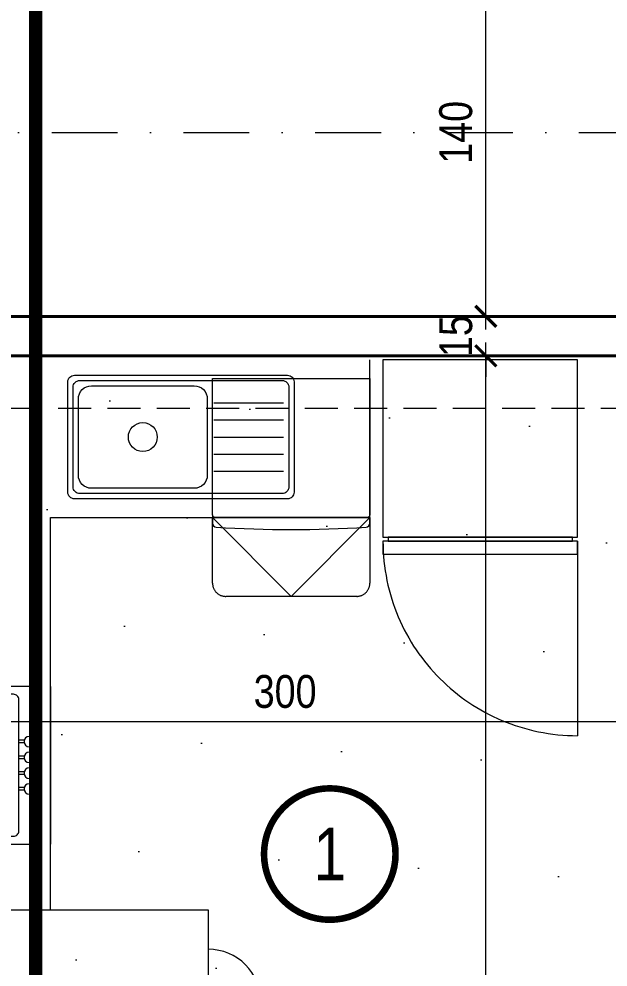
# Model space of a CAD drawing. Header units: centimetres. Extents: x 6300 to 11550, y 0 to 5300.
# Drawn here: x 7783.9 to 8007.9, y 1838.9 to 2199.5 of the extents above; entities that cross this region are included whole.
import ezdxf
from ezdxf.enums import TextEntityAlignment as Align
from ezdxf.xclip import XClip

# ---------------------------------------------------------------- set-up
doc = ezdxf.new("R2010")
doc.units = ezdxf.units.CM
doc.header["$LTSCALE"] = 100
doc.header["$XCLIPFRAME"] = 0
for name, pattern in [('D BLOK_AKS_NK$0$DASHDOT2', [0.5, 0.25, -0.125, 0, -0.125]), ('D BLOK_KESİT ÇİZGİSİ$0$DASHDOT', [1, 0.5, -0.25, 0, -0.25]), ('D BLOK_STA_NK$0$HIDDEN2', [0.1875, 0.125, -0.0625]), ('xref_1+1_A2_PLAN$0$( Hidden )', [0.375, 0.25, -0.125]), ('xref_1+1_A2_PLAN$0$ACAD_ISO03W100', [30, 12, -18])]:
    doc.linetypes.add(name, pattern=pattern)
for name, color, linetype, lineweight in [('D BLOK_AKS_NK$0$MYD - AKS', 8, 'D BLOK_AKS_NK$0$DASHDOT2', 15), ('D BLOK_KESİT ÇİZGİSİ$0$MYD - TEXT-KESIT', 3, 'D BLOK_KESİT ÇİZGİSİ$0$DASHDOT', 18), ('D BLOK_STA_NK$0$MYD - IZ-1', 8, 'D BLOK_STA_NK$0$HIDDEN2', 20), ('D BLOK_ZK$0$MYD - BAGIMSIZ BOLUM', 10, 'Continuous', 18), ('D BLOK_ZK$0$MYD - DIM-IC', 10, 'Continuous', 20), ('xref_1+1_A2_PLAN$0$MYD - DUVAR', 4, 'Continuous', 40), ('xref_1+1_A2_PLAN$0$SAA_TEFRİS', 254, 'Continuous', 5)]:
    doc.layers.add(name, color=color, linetype=linetype, lineweight=lineweight)
for name, color, linetype, lineweight, plot in [('D BLOK_ZK$0$MYD - ALAN-NET', 30, 'Continuous', 9, False), ('xref_1+1_A2_PLAN$0$MYD - ALAN-BRUT', 190, 'Continuous', 9, False), ('xref_1+1_A2_TEXT$0$MYD - ALAN-BRUT', 190, 'Continuous', 9, False), ('xref_1+1_A2_TEXT$0$MYD - ALAN-NET', 30, 'Continuous', 9, False)]:
    doc.layers.add(name, color=color, linetype=linetype, lineweight=lineweight, plot=plot)
doc.styles.add('D BLOK_KESİT ÇİZGİSİ$0$MYD_4.00mm', font='ARIALN.TTF', dxfattribs={"height": 40})
doc.styles.add('D BLOK_ZK$0$MYD_1.25mm', font='ARIALN.TTF', dxfattribs={"height": 12.5})
doc.styles.add('D BLOK_ZK$0$MYD_4.00mm_B', font='arial.ttf', dxfattribs={"width": 0.8, "height": 40})
doc.dimstyles.new('D BLOK_ZK$0$MYD_DIM050', dxfattribs={"dimscale": 0, "dimtxt": 12.5, "dimasz": 8, "dimexe": 5, "dimexo": 0, "dimgap": 5, "dimtad": 1, "dimdec": 1, "dimrnd": 0.5, "dimzin": 12, "dimdsep": 46, "dimtxsty": 'D BLOK_ZK$0$MYD_1.25mm', "dimblk": 'D BLOK_ZK$0$_ARCHTICK', "dimcen": 0.09, "dimdle": 5, "dimclrd": 256, "dimclre": 256, "dimclrt": 256, "dimadec": 0, "dimazin": 0, "dimtfac": 1, "dimtdec": 1, "dimtix": 1, "dimtofl": 0, "dimtmove": 2, "dimatfit": 1, "dimldrblk": 'D BLOK_ZK$0$_ARCHTICK', "dimfxl": 30, "dimfxlon": 1, "dimtolj": 1, "dimtzin": 0, "dimlwd": -1, "dimlwe": -1, "dimarcsym": 0})

# ---------------------------------------------------------------- blocks, each defined once
blk = doc.blocks.new('xref_1+1_A2_TEXT')
at = {"layer": 'xref_1+1_A2_TEXT$0$MYD - ALAN-NET'}
h = blk.add_hatch(dxfattribs=at)
h.set_pattern_fill('DOTS', color=1, scale=30, angle=60)
h.set_pattern_definition([(60, (-1963.646, 10066.606), (-29.3382, 44.43473), [0, -47.625])])
h.paths.add_polyline_path([(863.9, 898.03), (863.9, 598.03), (843.9, 598.03), (843.9, 568.03), (553.9, 568.03), (553.9, 898.03)])
h.paths.add_polyline_path([(673.9, 1138.03), (543.9, 1138.03), (543.9, 908.03), (673.9, 908.03)])
h.paths.add_polyline_path([(683.9, 1138.03), (788.9, 1138.03), (788.9, 1053.03), (863.9, 1053.03), (863.9, 908.03), (758.9, 908.03), (758.9, 913.03), (683.9, 913.03)])
h.paths.add_polyline_path([(543.9, 1138.03), (288.9, 1138.03), (288.9, 1068.03), (243.9, 1068.03), (243.9, 593.03), (268.9, 593.03), (268.9, 568.03), (543.9, 568.03)])
h.paths.add_polyline_path([(548.9, 553.03), (308.9, 553.03), (308.9, 478.03), (548.9, 478.03)])
at = {"layer": 'xref_1+1_A2_TEXT$0$MYD - ALAN-BRUT'}
blk.add_lwpolyline([(231.4, 1078.03), (278.9, 1078.03), (278.9, 1153.03), (798.9, 1153.03), (798.9, 1063.03), (876.4, 1063.03), (876.4, 553.03), (553.9, 553.03), (553.9, 473.03), (303.9, 473.03), (303.9, 553.03), (231.4, 553.03)], close=True, dxfattribs=at)
at = {"layer": 'xref_1+1_A2_TEXT$0$MYD - ALAN-NET'}
blk.add_lwpolyline([(543.9, 1138.03), (288.9, 1138.03), (288.9, 1068.03), (243.9, 1068.03), (243.9, 593.03), (268.9, 593.03), (268.9, 568.03), (543.9, 568.03)], close=True, dxfattribs=at)
blk = doc.blocks.new('xref_1+1_A2_PLAN$0$OCAK 60X60')
for points in [[(60, 0), (0, 0)], [(20.5, -9.94), (20.5, -12)], [(21.5, -9.94), (21.5, -12)], [(26.5, -9.94), (26.5, -12)], [(27.5, -9.94), (27.5, -12)], [(32.5, -9.94), (32.5, -12)], [(33.5, -9.94), (33.5, -12)], [(38.5, -9.94), (38.5, -12)], [(39.5, -9.94), (39.5, -12)], [(0, -60), (60, -60)]]:
    blk.add_lwpolyline(points)
for points in [[(60, -54, -0.414214), (57, -57), (3, -57, -0.414214), (0, -54), (0, -7, -0.414214), (3, -4), (57, -4, -0.414214), (60, -7)], [(55, -54), (5, -54, -0.414214), (3, -52), (3, -14, -0.414214), (5, -12), (55, -12, -0.414214), (57, -14), (57, -52, -0.414214)]]:
    blk.add_lwpolyline(points, format="xyb", close=True)
for centre, radius in [((21, -8), 2), ((27, -8), 2), ((33, -8), 2), ((39, -8), 2), ((16.7, -22.89), 6), ((42.7, -23.45), 7), ((16.7, -22.89), 3), ((42.7, -23.45), 4), ((16.5, -43.5), 8), ((16.5, -43.5), 5), ((43.3, -43.11), 6), ((43.3, -43.11), 3)]:
    blk.add_circle(centre, radius)
blk = doc.blocks.new('*U459')
for points in [[(40.5, 0), (-40.5, 0, -0.414214), (-43, 2.5), (-43, 44.5, -0.414214), (-40.5, 47), (40.5, 47, -0.414214), (43, 44.5), (43, 2.5, -0.414214)], [(38.5, 2), (-38.5, 2, -0.414214), (-41, 4.5), (-41, 42.5, -0.414214), (-38.5, 45), (38.5, 45, -0.414214), (41, 42.5), (41, 4.5, -0.414214)], [(5, 4), (-34, 4, -0.414214), (-39, 9), (-39, 38, -0.414214), (-34, 43), (5, 43, -0.414214), (10, 38), (10, 9, -0.414214)]]:
    blk.add_lwpolyline(points, format="xyb", close=True)
for points in [[(12.5, 36.5), (39, 36.5)], [(12.5, 30), (39, 30)], [(12.5, 23.5), (39, 23.5)], [(12.5, 17), (39, 17)], [(12.5, 10.5), (39, 10.5)]]:
    blk.add_lwpolyline(points)
blk.add_circle((-14.5, 23.5), 5.5)
blk = doc.blocks.new('xref_1+1_A2_PLAN$0$Bosch_300_Series_Dishwasher_24_Stainless_steel_Top1')
blk.add_lwpolyline([(0, 0), (59.8, 0), (59.8, -51.9, -0.414214), (58.8, -52.9), (1, -52.9, -0.414214), (0, -51.9)], format="xyb", close=True)
blk.add_lwpolyline([(0, -51.9), (0, -55.09, 0.395671), (1.4, -56.59, 0.031871), (58.4, -56.59, 0.395671), (59.8, -55.09), (59.8, -51.9)], format="xyb")
at = {"linetype": 'xref_1+1_A2_PLAN$0$( Hidden )', "ltscale": 10}
blk.add_lwpolyline([(59.8, -52.9), (59.8, -77.9, -0.414214), (54.8, -82.9), (5, -82.9, -0.414214), (0, -77.9), (0, -52.9)], format="xyb", dxfattribs=at)
blk.add_lwpolyline([(59.8, -52.9), (29.9, -82.9), (0, -52.9)], dxfattribs=at)
blk = doc.blocks.new('*U458')
for points in [[(-74, -67.5), (0, -67.5), (0, 0), (-74, 0)], [(-72, -69), (-2, -69), (-2, -67.5), (-72, -67.5)], [(-74, -74), (0, -74), (0, -69), (-74, -69)]]:
    blk.add_lwpolyline(points, close=True)
at = {"linetype": 'xref_1+1_A2_PLAN$0$ACAD_ISO03W100', "ltscale": 0.3}
blk.add_lwpolyline([(0, -69), (0, -143)], dxfattribs=at)
blk.add_arc((0, -69), 74, 180, 270, dxfattribs=at)
blk = doc.blocks.new('xref_1+1_A2_PLAN$0$A$Ca6f6c93e')
at = {"layer": 'xref_1+1_A2_PLAN$0$SAA_TEFRİS'}
blk.add_lwpolyline([(-309.25, 454.25), (-249.25, 454.25), (-249.25, 603.5), (-127.81, 603.5), (-127.81, 663.5)], dxfattribs=at)
blk.add_lwpolyline([(-189.25, 454.25), (-189.25, 384.25), (-309.25, 384.25), (-309.25, 454.25)], close=True, dxfattribs=at)
blk.add_arc((-189.25, 419.25), 20, 270, 90, dxfattribs=at)
for name, p in [('*U458', (-48.81, 663.5)), ('*U459', (-199.61, 610.6)), ('xref_1+1_A2_PLAN$0$Bosch_300_Series_Dishwasher_24_Stainless_steel_Top1', (-187.61, 656.4))]:
    blk.add_blockref(name, p, dxfattribs=at)
at = {"layer": 'xref_1+1_A2_PLAN$0$SAA_TEFRİS', "xscale": -1, "rotation": 270}
blk.add_blockref('xref_1+1_A2_PLAN$0$OCAK 60X60', (-249.25, 479.25), dxfattribs=at)
blk = doc.blocks.new('xref_1+1_A2_PLAN')
at = {"layer": 'xref_1+1_A2_PLAN$0$MYD - ALAN-BRUT'}
blk.add_lwpolyline([(263.59, 1041.39), (933.59, 1041.39), (933.59, 441.39), (598.59, 441.39), (598.59, 361.39), (348.59, 361.39), (348.59, 441.39), (263.59, 441.39)], close=True, dxfattribs=at)
at = {"layer": 'xref_1+1_A2_PLAN$0$MYD - DUVAR'}
for points in [[(908.59, 1041.39), (933.59, 1041.39), (933.59, 441.39), (263.59, 441.39), (263.59, 1041.39), (843.59, 1041.39), (843.59, 1011.39), (908.59, 1011.39)], [(718.59, 1026.39), (333.59, 1026.39), (333.59, 956.39), (288.59, 956.39), (288.59, 456.39), (588.59, 456.39), (588.59, 796.39), (718.59, 796.39)]]:
    blk.add_lwpolyline(points, close=True, dxfattribs=at)
blk.add_blockref('xref_1+1_A2_PLAN$0$A$Ca6f6c93e', (598.59, 361.39))
blk = doc.blocks.new('D BLOK_STA_NK')
at = {"layer": 'D BLOK_STA_NK$0$MYD - IZ-1', "color": 215, "true_color": 0xa953a0}
blk.add_lwpolyline([(1455.11, 2086.42), (2055.11, 2086.42), (2055.11, 2051.42), (1455.11, 2051.42)], close=True, dxfattribs=at)
blk = doc.blocks.new('D BLOK_AKS_NK')
at = {"layer": 'D BLOK_AKS_NK$0$MYD - AKS'}
for points in [[(193.78, 2156.42), (4534.65, 2156.42)], [(193.78, 2086.42), (4534.65, 2086.42)]]:
    blk.add_lwpolyline(points, dxfattribs=at)
blk = doc.blocks.new('*U560')
at = {"layer": 'D BLOK_KESİT ÇİZGİSİ$0$MYD - TEXT-KESIT', "ltscale": 0.4, "const_width": 5}
blk.add_lwpolyline([(0, -2232.97), (0, -2142.97), (70, -2073.12), (0, -2002.97), (0, -330), (70, -260), (0, -190), (0, -100)], dxfattribs=at)
at = {"layer": 'D BLOK_KESİT ÇİZGİSİ$0$MYD - TEXT-KESIT', "color": 3, "style": 'D BLOK_KESİT ÇİZGİSİ$0$MYD_4.00mm'}
for tag, p in [('KESIT_ADI', (0, -50)), ('KESIT_ADI2', (0, -2282.97))]:
    blk.add_attdef(tag, text='', height=40, dxfattribs=at).set_placement(p, align=Align.MIDDLE_CENTER)
blk = doc.blocks.new('D BLOK_KESİT ÇİZGİSİ')
blk.add_blockref('*U560', (1490.26, 3349.62))
blk = doc.blocks.new('D BLOK_ZK$0$TAG_BBOLUM')
at = {"layer": 'D BLOK_ZK$0$MYD - BAGIMSIZ BOLUM', "const_width": 5}
blk.add_lwpolyline([(0, 50, -1), (0, -50, -1)], format="xyb", close=True, dxfattribs=at)
at = {"layer": 'D BLOK_ZK$0$MYD - BAGIMSIZ BOLUM', "color": 2, "style": 'D BLOK_ZK$0$MYD_4.00mm_B', "width": 0.8}
blk.add_attdef('B-BOLUM', text='', height=40, dxfattribs=at).set_placement((0, 0), align=Align.MIDDLE_CENTER)
blk = doc.blocks.new('D BLOK_ZK$0$_ARCHTICK')
at = {"color": 0, "linetype": 'ByBlock', "const_width": 0.15}
blk.add_lwpolyline([(-0.5, -0.5), (0.5, 0.5)], dxfattribs=at)
blk = doc.blocks.new('*D174')
at = {"layer": 'D BLOK_ZK$0$MYD - DIM-IC', "transparency": 16777216}
for p, q in [((1661.4, 1496.42), (1661.4, 2076.42)), ((1661.4, 2071.42), (1666.4, 2071.42)), ((1661.4, 1501.42), (1666.4, 1501.42))]:
    blk.add_line(p, q, dxfattribs=at)
at = {"layer": 'Defpoints', "color": 0, "transparency": 16777216}
for p in [(1661.4, 2071.42), (1661.4, 2071.42), (1661.4, 1501.42)]:
    blk.add_point(p, dxfattribs=at)
at = {"layer": 'D BLOK_ZK$0$MYD - DIM-IC', "transparency": 16777216, "xscale": 8, "yscale": 8, "zscale": 8}
for p, rotation in [((1661.4, 2071.42), 90), ((1661.4, 1501.42), 270)]:
    blk.add_blockref('D BLOK_ZK$0$_ARCHTICK', p, dxfattribs=dict(at, rotation=rotation))
at = {"layer": 'D BLOK_ZK$0$MYD - DIM-IC', "transparency": 16777216, "insert": (1650.02, 1786.42), "char_height": 12.5, "attachment_point": 5, "rotation": 90, "style": 'D BLOK_ZK$0$MYD_1.25mm'}
blk.add_mtext('\\A1;570', dxfattribs=at)
blk = doc.blocks.new('*D175')
at = {"layer": 'D BLOK_ZK$0$MYD - DIM-IC', "transparency": 16777216}
for p, q in [((1661.4, 2086.42), (1661.4, 2094.42)), ((1661.4, 2086.42), (1666.4, 2086.42)), ((1661.4, 2071.42), (1666.4, 2071.42)), ((1661.4, 2071.42), (1661.4, 2063.42))]:
    blk.add_line(p, q, dxfattribs=at)
at = {"layer": 'Defpoints', "color": 0, "transparency": 16777216}
for p in [(1661.4, 2086.42), (1661.4, 2086.42), (1661.4, 2071.42)]:
    blk.add_point(p, dxfattribs=at)
at = {"layer": 'D BLOK_ZK$0$MYD - DIM-IC', "transparency": 16777216, "xscale": 8, "yscale": 8, "zscale": 8}
for p, rotation in [((1661.4, 2086.42), 270), ((1661.4, 2071.42), 90)]:
    blk.add_blockref('D BLOK_ZK$0$_ARCHTICK', p, dxfattribs=dict(at, rotation=rotation))
at = {"layer": 'D BLOK_ZK$0$MYD - DIM-IC', "transparency": 16777216, "insert": (1650.02, 2078.92), "char_height": 12.5, "attachment_point": 5, "rotation": 90, "style": 'D BLOK_ZK$0$MYD_1.25mm'}
blk.add_mtext('\\A1;15', dxfattribs=at)
blk = doc.blocks.new('*D176')
at = {"layer": 'D BLOK_ZK$0$MYD - DIM-IC', "transparency": 16777216}
for p, q in [((1661.4, 2081.42), (1661.4, 2231.42)), ((1661.4, 2226.42), (1666.4, 2226.42)), ((1661.4, 2086.42), (1666.4, 2086.42))]:
    blk.add_line(p, q, dxfattribs=at)
at = {"layer": 'Defpoints', "color": 0, "transparency": 16777216}
for p in [(1661.4, 2226.42), (1661.4, 2226.42), (1661.4, 2086.42)]:
    blk.add_point(p, dxfattribs=at)
at = {"layer": 'D BLOK_ZK$0$MYD - DIM-IC', "transparency": 16777216, "xscale": 8, "yscale": 8, "zscale": 8}
for p, rotation in [((1661.4, 2226.42), 90), ((1661.4, 2086.42), 270)]:
    blk.add_blockref('D BLOK_ZK$0$_ARCHTICK', p, dxfattribs=dict(at, rotation=rotation))
at = {"layer": 'D BLOK_ZK$0$MYD - DIM-IC', "transparency": 16777216, "insert": (1650.02, 2156.42), "char_height": 12.5, "attachment_point": 5, "rotation": 90, "style": 'D BLOK_ZK$0$MYD_1.25mm'}
blk.add_mtext('\\A1;140', dxfattribs=at)
blk = doc.blocks.new('*D280')
at = {"layer": 'D BLOK_ZK$0$MYD - DIM-IC', "transparency": 16777216}
for p, q in [((1435.11, 1932.29), (1435.11, 1937.29)), ((1735.11, 1932.29), (1735.11, 1937.29)), ((1430.11, 1932.29), (1740.11, 1932.29))]:
    blk.add_line(p, q, dxfattribs=at)
at = {"layer": 'Defpoints', "color": 0, "transparency": 16777216}
for p in [(1435.11, 1932.29), (1735.11, 1932.29), (1735.11, 1932.29)]:
    blk.add_point(p, dxfattribs=at)
at = {"layer": 'D BLOK_ZK$0$MYD - DIM-IC', "transparency": 16777216, "xscale": 8, "yscale": 8, "zscale": 8, "rotation": 180}
blk.add_blockref('D BLOK_ZK$0$_ARCHTICK', (1435.11, 1932.29), dxfattribs=at)
at = {"layer": 'D BLOK_ZK$0$MYD - DIM-IC', "transparency": 16777216, "xscale": 8, "yscale": 8, "zscale": 8}
blk.add_blockref('D BLOK_ZK$0$_ARCHTICK', (1735.11, 1932.29), dxfattribs=at)
at = {"layer": 'D BLOK_ZK$0$MYD - DIM-IC', "transparency": 16777216, "insert": (1585.11, 1943.67), "char_height": 12.5, "attachment_point": 5, "style": 'D BLOK_ZK$0$MYD_1.25mm'}
blk.add_mtext('\\A1;300', dxfattribs=at)
blk = doc.blocks.new('D BLOK_ZK')
for name in ['D BLOK_KESİT ÇİZGİSİ', 'D BLOK_AKS_NK']:
    blk.add_blockref(name, (0, 0))
ref = blk.add_blockref('xref_1+1_A2_PLAN', (1146.53, 1045.03))
XClip(ref).set_block_clipping_path([(176.2176028409, 273.2334127331), (932.0023244601, 1188.8997117804)])
blk.add_blockref('D BLOK_STA_NK', (0, 0))
at = {"layer": 'D BLOK_ZK$0$MYD - ALAN-NET'}
blk.add_lwpolyline([(1105.11, 2226.42), (2180.11, 2226.42), (2180.11, 2241.42), (2600.11, 2241.42), (2600.11, 2226.42), (3215.11, 2226.42), (3215.11, 2371.42), (3340.11, 2371.42), (3340.11, 2226.42), (3675.11, 2226.42), (3675.11, 2086.42), (2395.11, 2086.42), (2395.11, 1816.42), (2070.11, 1816.42), (2070.11, 2001.42), (2100.11, 2001.42), (2100.11, 2086.42), (1105.11, 2086.42)], close=True, dxfattribs=at)
ref = blk.add_blockref('xref_1+1_A2_TEXT', (1191.22, 933.39))
XClip(ref).set_block_clipping_path([(95.0673462915, 179.7661740025), (875.1636947388, 1209.5544906878)])
at = {"layer": 'D BLOK_ZK$0$MYD - BAGIMSIZ BOLUM'}
ref = blk.add_blockref('D BLOK_ZK$0$TAG_BBOLUM', (1602.08, 1881.9), dxfattribs=dict(at, xscale=0.5, yscale=0.5, zscale=0.5))
ref.add_attrib('B-BOLUM', '1', dxfattribs={"color": 2, "linetype": 'ByBlock', "height": 20, "style": 'D BLOK_ZK$0$MYD_4.00mm_B', "width": 0.8}).set_placement((1602.08, 1881.9), align=Align.MIDDLE_CENTER)
at = {"layer": 'D BLOK_ZK$0$MYD - DIM-IC'}
for base, p1, p2, picture, middle in [((1661.4, 2226.42), (1661.4, 2086.42), (1661.4, 2226.42), '*D176', (1650.02, 2156.42)), ((1661.4, 2086.42), (1661.4, 2071.42), (1661.4, 2086.42), '*D175', (1650.02, 2078.92)), ((1661.4, 2071.42), (1661.4, 1501.42), (1661.4, 2071.42), '*D174', (1650.02, 1786.42))]:
    dim = blk.add_linear_dim(base=base, p1=p1, p2=p2, angle=90, dimstyle='D BLOK_ZK$0$MYD_DIM050', override={"dimscale": 1}, dxfattribs=at)
    dim.commit()
    dim.dimension.update_dxf_attribs({"geometry": picture, "text_midpoint": middle})
dim = blk.add_linear_dim(base=(1735.11, 1932.29), p1=(1435.11, 1932.29), p2=(1735.11, 1932.29), dimstyle='D BLOK_ZK$0$MYD_DIM050', override={"dimscale": 1}, dxfattribs=at)
dim.commit()
dim.dimension.update_dxf_attribs({"geometry": '*D280', "text_midpoint": (1585.11, 1943.67)})

msp = doc.modelspace()

# ---------------------------------------------------------------- block references
ref = msp.add_blockref('D BLOK_ZK', (6300, 0))
XClip(ref).set_block_clipping_path([(24.9999999999, 25.0000000598), (4724.9999999999, 4424.0000000001)])

doc.saveas('drawing.dxf')
